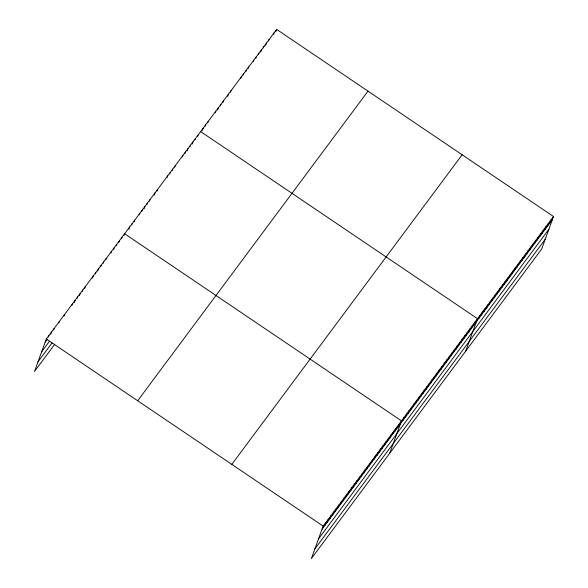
<?xml version="1.0" encoding="UTF-8"?>
<svg xmlns="http://www.w3.org/2000/svg" width="588" height="588" viewBox="0 0 588 588"><rect width="100%" height="100%" fill="white"/><g stroke="black" fill="none" stroke-linecap="round" stroke-linejoin="round"><path stroke-width="0.88" d="M553.506 216.516L323.172 526.128L311.353 558.6L541.688 248.989L553.506 216.516L276.647 29.4L46.312 339.011L34.494 371.484L54.86 344.112M48.37 337.027L48.929 335.505M50.7 334.285L51.538 331.992M53.589 330.015L54.147 328.486M58.815 322.996L59.366 321.467M64.033 315.976L64.584 314.448M71.861 305.451L72.42 303.923M74.198 302.702L75.029 300.417M77.087 298.432L77.638 296.903M79.417 295.683L80.247 293.397M82.305 291.413L82.864 289.891M84.635 288.664L85.473 286.378M92.47 278.139L93.301 275.853M95.359 273.868L95.91 272.34M97.689 271.119L98.519 268.834M100.577 266.849L101.136 265.328M103.187 263.343L103.745 261.814M105.796 259.83L106.354 258.308M111.022 252.818L111.573 251.289M113.631 249.305L114.182 247.783M116.24 245.799L116.799 244.27M118.849 242.285L119.408 240.764M121.459 238.779L122.017 237.251M124.068 235.274L124.627 233.745L401.486 420.861L389.668 453.333M128.86 229.224L129.691 226.931M131.675 225.05L132.227 223.528M134.204 221.647L134.762 220.125M139.275 214.833L139.826 213.312M141.804 211.43L142.362 209.901M144.06 208.784L144.898 206.498M146.875 204.617L147.426 203.095M149.411 201.214L149.962 199.685M154.196 195.165L155.034 192.879M157.011 190.997L157.562 189.468M167.146 177.37L167.698 175.849M169.675 173.967L170.233 172.438M172.21 170.564L172.769 169.035M174.746 167.154L175.297 165.632M182.346 156.937L182.897 155.416M184.882 153.534L185.433 152.005M187.131 150.888L187.969 148.602M189.946 146.721L190.497 145.192M192.202 144.075L193.033 141.789M195.01 139.907L195.569 138.386M197.546 136.504L198.105 134.975M202.338 130.455L203.169 128.169M205.146 126.288L205.704 124.759M207.682 122.877L208.233 121.356M215.281 112.661L215.84 111.139M217.538 110.022L218.369 107.729M220.346 105.855L220.904 104.326M222.881 102.444L223.44 100.923M227.674 96.395L228.504 94.109M230.481 92.228L231.04 90.706M240.617 78.608L241.176 77.079M243.153 75.198L243.704 73.676M245.688 71.795L246.24 70.266M248.217 68.392L248.775 66.863M253.288 61.578L253.84 60.05M255.817 58.168L256.375 56.646M258.353 54.765L258.911 53.243M260.609 52.119L261.44 49.833M263.424 47.951L263.975 46.43M265.673 45.313L266.511 43.02M268.488 41.145L269.039 39.616M273.552 34.332L274.111 32.803M275.809 31.686L276.647 29.4M324.679 525.672L325.789 522.622M327.288 522.159L328.398 519.108M329.897 518.653L331.007 515.602M332.507 515.139L333.616 512.089M335.116 511.634L336.226 508.583M337.725 508.128L338.835 505.077M340.334 504.614L341.444 501.564M342.951 501.108L344.061 498.058M345.56 497.595L346.67 494.545M348.169 494.089L349.279 491.039M350.779 490.583L351.889 487.533M353.388 487.07L354.498 484.02M355.997 483.564L357.107 480.514M358.614 480.051L359.724 477M361.223 476.545L362.333 473.494M363.832 473.039L364.942 469.988M366.442 469.525L367.551 466.475M369.051 466.019L370.161 462.969M371.66 462.506L372.77 459.456M374.269 459L375.387 455.95M376.886 455.494L377.996 452.437M379.495 451.981L380.605 448.931M382.104 448.475L383.214 445.425M384.714 444.962L385.824 441.911M387.323 441.456L388.433 438.405M389.932 437.942L391.042 434.892M392.549 434.436L393.659 431.386M395.158 430.93L396.268 427.88M397.767 427.417L398.877 424.367M402.912 420.501L404.022 417.451M405.441 417.098L406.551 414.048M407.976 413.695L409.086 410.645M410.512 410.284L411.622 407.234M413.048 406.881L414.158 403.831M415.576 403.478L416.686 400.428M418.112 400.068L419.222 397.018M420.648 396.665L421.758 393.615M423.176 393.262L424.286 390.212M425.712 389.851L426.822 386.801M428.248 386.448L429.358 383.398M430.784 383.038L431.893 379.988M433.312 379.635L434.422 376.585M435.848 376.232L436.957 373.182M438.383 372.821L439.493 369.771M440.912 369.418L442.022 366.368M443.448 366.015L444.557 362.965M445.983 362.605L447.093 359.555M448.512 359.202L449.629 356.152M451.047 355.799L452.157 352.741M453.583 352.388L454.693 349.338M456.119 348.985L457.229 345.935M458.647 345.575L459.757 342.525M461.183 342.172L462.293 339.122M463.719 338.769L464.829 335.719M466.247 335.358L467.364 332.308M468.783 331.955L469.893 328.905M471.319 328.552L472.429 325.502M473.855 325.142L474.964 322.092M465.674 351.161L477.493 318.689L200.633 131.572M478.919 318.329L480.029 315.278M481.454 314.925L482.564 311.875M483.983 311.522L485.093 308.472M486.519 308.112L487.628 305.062M489.054 304.709L490.164 301.659M491.59 301.306L492.7 298.256M494.118 297.896L495.228 294.845M496.654 294.492L497.764 291.442M499.19 291.089L500.3 288.039M501.718 287.679L502.828 284.629M504.254 284.276L505.364 281.226M506.79 280.866L507.9 277.815M509.326 277.462L510.435 274.412M511.854 274.059L512.964 271.009M514.39 270.649L515.5 267.599M516.925 267.246L518.035 264.196M519.454 263.843L520.564 260.793M521.99 260.433L523.1 257.382M524.525 257.029L525.635 253.979M527.054 253.626L528.171 250.569M529.59 250.216L530.699 247.166M532.125 246.813L533.235 243.763M534.661 243.403L535.771 240.352M537.189 240L538.299 236.949M539.725 236.596L540.835 233.546M542.261 233.186L543.371 230.136M544.789 229.783L545.907 226.733M547.325 226.38L548.435 223.33M549.861 222.97L550.971 219.919M45.203 342.062L47.29 339.254M41.675 351.771L49.502 341.246M38.029 361.774L52.126 342.826M137.68 400.759L368.007 91.147M231.812 464.38L462.139 154.769M322.062 529.178L552.397 219.567M318.534 538.887L548.861 229.276M314.889 548.891L545.216 239.279M46.312 339.011L323.172 526.128"/></g></svg>
